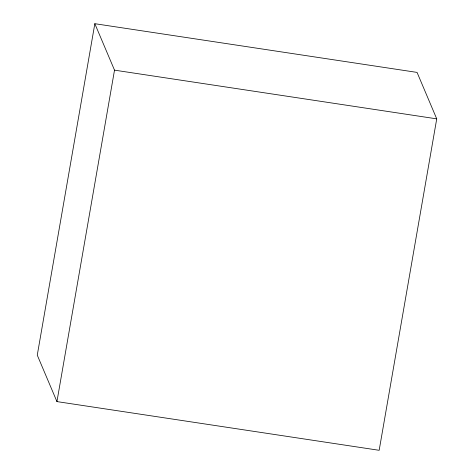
<?xml version="1.0" encoding="UTF-8"?>
<svg xmlns="http://www.w3.org/2000/svg" width="474" height="474" viewBox="0 0 474 474"><rect width="100%" height="100%" fill="white"/><g stroke="black" fill="none" stroke-linecap="round" stroke-linejoin="round"><path stroke-width="0.71" d="M94.836 23.7L37.268 355.144L56.939 401.596L379.164 450.3L436.732 118.856L417.061 72.404L94.836 23.7L114.512 70.152L56.939 401.596M114.512 70.152L436.732 118.856"/></g></svg>
